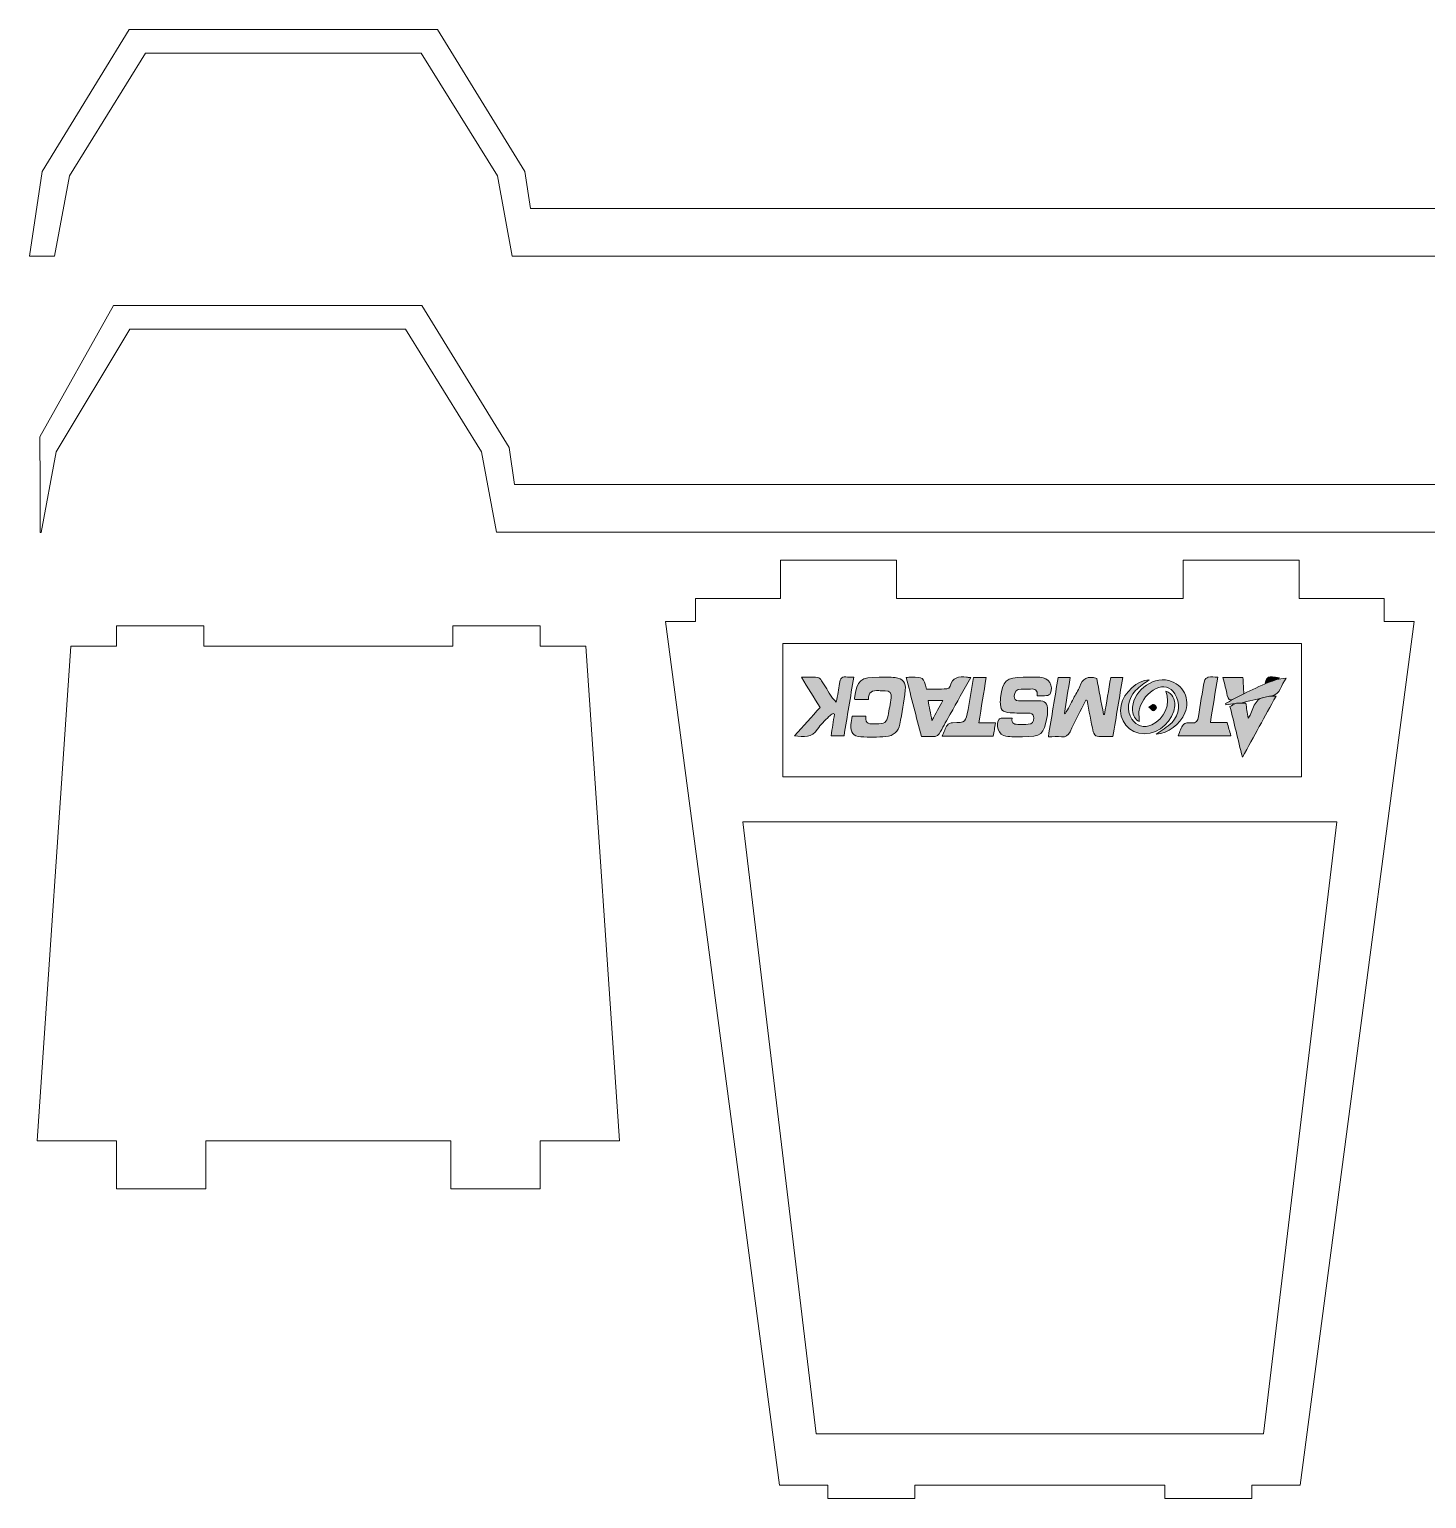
# Model space of a CAD drawing. Header units: inches. Extents: x 0.2 to 8, y -17.2 to -0.2.
# Drawn here: x 0.155 to 3.809, y -17.12 to -13.277 of the extents above; entities that cross this region are included whole.
import ezdxf

# ---------------------------------------------------------------- set-up
doc = ezdxf.new("R2010")
doc.units = ezdxf.units.IN
doc.header["$MEASUREMENT"] = 0
doc.layers.add('Layer 1', color=7, linetype='Continuous', lineweight=0)

# ---------------------------------------------------------------- blocks, each defined once
blk = doc.blocks.new('Block_69')
at = {"layer": 'Layer 1', "true_color": 0x000000, "transparency": 33554687}
h = blk.add_hatch(color=18, dxfattribs=at)
h.dxf.hatch_style = 2
edge = h.paths.add_edge_path()
edge.add_spline(control_points=[(2.3109, -14.971), (2.3022, -15.0235), (2.2938, -15.074), (2.2854, -15.1247), (2.2732, -15.1247), (2.2627, -15.1247), (2.2514, -15.1247), (2.2545, -15.1052), (2.2574, -15.0865), (2.2604, -15.0679), (2.2592, -15.0672), (2.2579, -15.0666), (2.2567, -15.0659), (2.253, -15.0688), (2.2488, -15.0712), (2.2456, -15.0745), (2.2354, -15.0852), (2.2237, -15.095), (2.216, -15.1073), (2.2012, -15.1309), (2.1801, -15.1267), (2.1559, -15.125), (2.1792, -15.099), (2.2008, -15.075), (2.2229, -15.0505), (2.2068, -15.0244), (2.1911, -14.9991), (2.174, -14.9714), (2.1893, -14.9714), (2.2028, -14.9708), (2.2161, -14.9718), (2.22, -14.9722), (2.2244, -14.9768), (2.2268, -14.9806), (2.2359, -14.9947), (2.2442, -15.0093), (2.2531, -15.0235), (2.2555, -15.0273), (2.2591, -15.0303), (2.2652, -15.0369), (2.2686, -15.0177), (2.2723, -15.003), (2.2735, -14.9881), (2.2746, -14.9736), (2.2808, -14.9685), (2.2947, -14.9709), (2.2991, -14.9716), (2.3037, -14.971), (2.3109, -14.971)], knot_values=[0, 0, 0, 0, 1, 1, 1, 2, 2, 2, 3, 3, 3, 4, 4, 4, 5, 5, 5, 6, 6, 6, 7, 7, 7, 8, 8, 8, 9, 9, 9, 10, 10, 10, 11, 11, 11, 12, 12, 12, 13, 13, 13, 14, 14, 14, 15, 15, 15, 16, 16, 16, 16], degree=3, periodic=0)
h = blk.add_hatch(color=18, dxfattribs=at)
h.dxf.hatch_style = 2
edge = h.paths.add_edge_path()
edge.add_spline(control_points=[(2.3491, -15.0293), (2.3356, -15.0293), (2.3245, -15.0293), (2.3136, -15.0293), (2.3133, -15.0283), (2.313, -15.0278), (2.313, -15.0274), (2.3201, -14.9777), (2.3274, -14.9714), (2.3776, -14.9714), (2.3913, -14.9715), (2.4052, -14.9708), (2.4188, -14.9723), (2.4388, -14.9744), (2.4483, -14.9856), (2.4457, -15.0055), (2.4418, -15.0353), (2.4371, -15.065), (2.4311, -15.0944), (2.4273, -15.1131), (2.4143, -15.1252), (2.395, -15.1266), (2.3732, -15.1282), (2.3512, -15.1285), (2.3294, -15.1272), (2.3093, -15.1261), (2.3019, -15.1157), (2.3035, -15.0955), (2.3041, -15.0884), (2.3054, -15.0814), (2.3065, -15.0735), (2.3181, -15.0735), (2.3296, -15.0735), (2.3428, -15.0735), (2.3388, -15.0958), (2.3545, -15.0936), (2.3686, -15.0936), (2.3917, -15.0935), (2.3973, -15.09), (2.4007, -15.0719), (2.4037, -15.0564), (2.406, -15.0408), (2.4084, -15.0252), (2.4102, -15.0133), (2.4053, -15.0066), (2.3928, -15.0066), (2.3872, -15.0066), (2.3816, -15.0068), (2.376, -15.0065), (2.36, -15.0055), (2.3483, -15.0096), (2.3491, -15.0293)], knot_values=[0, 0, 0, 0, 1, 1, 1, 2, 2, 2, 3, 3, 3, 4, 4, 4, 5, 5, 5, 6, 6, 6, 7, 7, 7, 8, 8, 8, 9, 9, 9, 10, 10, 10, 11, 11, 11, 12, 12, 12, 13, 13, 13, 14, 14, 14, 15, 15, 15, 16, 16, 16, 17, 17, 17, 17], degree=3, periodic=0)
h = blk.add_hatch(color=18, dxfattribs=at)
h.dxf.hatch_style = 2
edge = h.paths.add_edge_path()
edge.add_spline(control_points=[(2.5051, -15.0323), (2.5083, -15.0492), (2.5114, -15.0649), (2.5153, -15.085), (2.5258, -15.0656), (2.5342, -15.0499), (2.5437, -15.0323), (2.5301, -15.0323), (2.5187, -15.0323), (2.5051, -15.0323)], knot_values=[0, 0, 0, 0, 1, 1, 1, 2, 2, 2, 3, 3, 3, 3], degree=3, periodic=0)
edge = h.paths.add_edge_path()
edge.add_spline(control_points=[(2.6167, -14.9719), (2.5981, -15.0054), (2.5806, -15.0369), (2.563, -15.0683), (2.5546, -15.0835), (2.5456, -15.0983), (2.5378, -15.1138), (2.5332, -15.1231), (2.5277, -15.1279), (2.5167, -15.1267), (2.5077, -15.1256), (2.4985, -15.1265), (2.4877, -15.1265), (2.4745, -15.0751), (2.4614, -15.0241), (2.448, -14.9722), (2.4534, -14.9718), (2.4574, -14.9714), (2.4614, -14.9714), (2.4931, -14.9711), (2.4931, -14.9711), (2.5014, -15.0022), (2.5186, -15.0022), (2.5363, -15.0026), (2.554, -15.0019), (2.557, -15.0018), (2.5618, -14.9981), (2.5626, -14.9952), (2.5689, -14.9718), (2.5857, -14.9685), (2.6061, -14.9714), (2.6086, -14.9717), (2.6112, -14.9717), (2.6167, -14.9719)], knot_values=[0, 0, 0, 0, 1, 1, 1, 2, 2, 2, 3, 3, 3, 4, 4, 4, 5, 5, 5, 6, 6, 6, 7, 7, 7, 8, 8, 8, 9, 9, 9, 10, 10, 10, 11, 11, 11, 11], degree=3, periodic=0)
h = blk.add_hatch(color=18, dxfattribs=at)
h.dxf.hatch_style = 2
edge = h.paths.add_edge_path()
edge.add_spline(control_points=[(2.6381, -15.0909), (2.654, -15.0909), (2.6671, -15.0909), (2.6814, -15.0909), (2.6794, -15.1034), (2.6777, -15.1143), (2.6759, -15.1254), (2.6316, -15.1254), (2.588, -15.1254), (2.5424, -15.1254), (2.5471, -15.1145), (2.5503, -15.1048), (2.5556, -15.0964), (2.5578, -15.0929), (2.5646, -15.0908), (2.5693, -15.0906), (2.6038, -15.0896), (2.6039, -15.0899), (2.6099, -15.0554), (2.6147, -15.0279), (2.6192, -15.0003), (2.6239, -14.9722), (2.6349, -14.9722), (2.6449, -14.9722), (2.6571, -14.9722), (2.6509, -15.0111), (2.6447, -15.0497), (2.6381, -15.0909)], knot_values=[0, 0, 0, 0, 1, 1, 1, 2, 2, 2, 3, 3, 3, 4, 4, 4, 5, 5, 5, 6, 6, 6, 7, 7, 7, 8, 8, 8, 9, 9, 9, 9], degree=3, periodic=0)
h = blk.add_hatch(color=18, dxfattribs=at)
h.dxf.hatch_style = 2
edge = h.paths.add_edge_path()
edge.add_spline(control_points=[(2.7905, -15.0197), (2.7922, -15.0049), (2.7852, -15.0013), (2.7733, -15.0023), (2.7652, -15.0031), (2.757, -15.0025), (2.7489, -15.0025), (2.7369, -15.0026), (2.7315, -15.0092), (2.7307, -15.0206), (2.7301, -15.0288), (2.733, -15.033), (2.7418, -15.0329), (2.7592, -15.0327), (2.7765, -15.0326), (2.7938, -15.0329), (2.8114, -15.0332), (2.8176, -15.0396), (2.8178, -15.0572), (2.8178, -15.0628), (2.8175, -15.0684), (2.8166, -15.0739), (2.8077, -15.1224), (2.802, -15.1271), (2.7525, -15.127), (2.7377, -15.127), (2.7228, -15.1274), (2.7082, -15.1259), (2.6911, -15.1241), (2.6798, -15.0942), (2.6908, -15.0812), (2.6924, -15.0793), (2.6961, -15.0786), (2.6989, -15.0785), (2.707, -15.0782), (2.7151, -15.0784), (2.725, -15.0784), (2.7228, -15.0939), (2.7327, -15.0951), (2.7438, -15.0949), (2.7514, -15.0947), (2.7591, -15.0949), (2.7667, -15.0946), (2.7777, -15.0941), (2.7816, -15.0875), (2.7815, -15.0773), (2.7814, -15.0667), (2.7747, -15.0653), (2.7661, -15.0653), (2.7508, -15.0653), (2.7355, -15.0653), (2.7202, -15.0644), (2.6994, -15.0632), (2.6938, -15.0565), (2.6942, -15.0353), (2.6943, -15.0317), (2.6945, -15.0281), (2.6948, -15.0246), (2.6994, -14.9809), (2.71, -14.9714), (2.7536, -14.9714), (2.7684, -14.9714), (2.7831, -14.9711), (2.7979, -14.9715), (2.8211, -14.972), (2.8346, -14.9935), (2.8248, -15.0144), (2.8236, -15.017), (2.8188, -15.0191), (2.8154, -15.0195), (2.8079, -15.0202), (2.8003, -15.0197), (2.7905, -15.0197)], knot_values=[0, 0, 0, 0, 1, 1, 1, 2, 2, 2, 3, 3, 3, 4, 4, 4, 5, 5, 5, 6, 6, 6, 7, 7, 7, 8, 8, 8, 9, 9, 9, 10, 10, 10, 11, 11, 11, 12, 12, 12, 13, 13, 13, 14, 14, 14, 15, 15, 15, 16, 16, 16, 17, 17, 17, 18, 18, 18, 19, 19, 19, 20, 20, 20, 21, 21, 21, 22, 22, 22, 23, 23, 23, 24, 24, 24, 24], degree=3, periodic=0)
h = blk.add_hatch(color=18, dxfattribs=at)
h.dxf.hatch_style = 2
edge = h.paths.add_edge_path()
edge.add_spline(control_points=[(2.9179, -15.0313), (2.904, -15.0588), (2.8896, -15.0861), (2.8765, -15.1141), (2.8716, -15.1245), (2.8654, -15.1283), (2.8542, -15.1273), (2.8436, -15.1263), (2.8329, -15.1271), (2.8198, -15.1271), (2.8285, -15.0747), (2.8369, -15.0238), (2.8454, -14.972), (2.8556, -14.972), (2.8655, -14.972), (2.8768, -14.972), (2.8717, -15.004), (2.8667, -15.035), (2.8618, -15.066), (2.8625, -15.0664), (2.8633, -15.0668), (2.8641, -15.0671), (2.8713, -15.0537), (2.8784, -15.0403), (2.8856, -15.0268), (2.8911, -15.0165), (2.8979, -15.0066), (2.9019, -14.9957), (2.9094, -14.9751), (2.9224, -14.9667), (2.9462, -14.9747), (2.952, -15.0048), (2.9581, -15.0369), (2.9643, -15.069), (2.9651, -15.0689), (2.9659, -15.0688), (2.9667, -15.0688), (2.972, -15.0368), (2.9774, -15.0047), (2.9829, -14.9719), (2.9932, -14.9719), (3.0031, -14.9719), (3.0144, -14.9719), (3.0058, -15.0236), (2.9974, -15.0742), (2.9888, -15.1264), (2.9743, -15.1264), (2.9606, -15.1273), (2.9472, -15.1259), (2.9434, -15.1255), (2.9381, -15.1189), (2.9371, -15.1143), (2.9312, -15.087), (2.9263, -15.0594), (2.9211, -15.032), (2.92, -15.0317), (2.919, -15.0315), (2.9179, -15.0313)], knot_values=[0, 0, 0, 0, 1, 1, 1, 2, 2, 2, 3, 3, 3, 4, 4, 4, 5, 5, 5, 6, 6, 6, 7, 7, 7, 8, 8, 8, 9, 9, 9, 10, 10, 10, 11, 11, 11, 12, 12, 12, 13, 13, 13, 14, 14, 14, 15, 15, 15, 16, 16, 16, 17, 17, 17, 18, 18, 18, 19, 19, 19, 19], degree=3, periodic=0)
h = blk.add_hatch(color=18, dxfattribs=at)
h.dxf.hatch_style = 2
edge = h.paths.add_edge_path()
edge.add_spline(control_points=[(3.0831, -14.9782), (3.0718, -14.9871), (3.0583, -14.9954), (3.0477, -15.0064), (3.0269, -15.0279), (3.0238, -15.0589), (3.0382, -15.0808), (3.0503, -15.0994), (3.07, -15.1051), (3.0902, -15.0959), (3.1242, -15.0804), (3.1406, -15.0415), (3.1273, -15.0075), (3.144, -15.0151), (3.152, -15.0285), (3.1505, -15.0458), (3.1469, -15.0854), (3.1108, -15.1189), (3.0714, -15.1191), (3.0306, -15.1194), (3.0019, -15.0847), (3.0099, -15.0447), (3.0166, -15.0116), (3.0535, -14.9787), (3.0831, -14.9782)], knot_values=[0, 0, 0, 0, 1, 1, 1, 2, 2, 2, 3, 3, 3, 4, 4, 4, 5, 5, 5, 6, 6, 6, 7, 7, 7, 8, 8, 8, 8], degree=3, periodic=0)
h = blk.add_hatch(color=18, dxfattribs=at)
h.dxf.hatch_style = 2
edge = h.paths.add_edge_path()
edge.add_spline(control_points=[(3.1022, -15.1206), (3.1148, -15.1113), (3.1309, -15.1022), (3.1434, -15.0894), (3.1636, -15.0689), (3.1653, -15.0378), (3.1506, -15.0147), (3.1392, -14.9969), (3.1201, -14.9911), (3.1016, -15.001), (3.08, -15.0125), (3.065, -15.0307), (3.0581, -15.0538), (3.055, -15.0641), (3.0576, -15.0761), (3.0576, -15.0871), (3.0471, -15.0826), (3.041, -15.0722), (3.04, -15.0582), (3.0368, -15.012), (3.0896, -14.9685), (3.1347, -14.9802), (3.173, -14.99), (3.1922, -15.0285), (3.1768, -15.0649), (3.164, -15.0953), (3.1332, -15.1176), (3.1022, -15.1206)], knot_values=[0, 0, 0, 0, 1, 1, 1, 2, 2, 2, 3, 3, 3, 4, 4, 4, 5, 5, 5, 6, 6, 6, 7, 7, 7, 8, 8, 8, 9, 9, 9, 9], degree=3, periodic=0)
h = blk.add_hatch(color=18, dxfattribs=at)
h.dxf.hatch_style = 2
edge = h.paths.add_edge_path()
edge.add_spline(control_points=[(3.1595, -15.1243), (3.1641, -15.1138), (3.1667, -15.1029), (3.1732, -15.0951), (3.1767, -15.0908), (3.1867, -15.09), (3.1936, -15.0906), (3.2065, -15.0916), (3.2111, -15.0872), (3.2127, -15.0741), (3.2167, -15.0429), (3.2223, -15.0118), (3.2281, -14.9809), (3.2288, -14.9771), (3.2342, -14.9723), (3.2382, -14.9714), (3.2454, -14.9699), (3.2532, -14.971), (3.2629, -14.971), (3.2564, -15.0111), (3.2501, -15.0494), (3.2436, -15.0896), (3.2587, -15.0896), (3.2727, -15.0896), (3.2874, -15.0896), (3.2908, -15.1016), (3.2938, -15.1122), (3.2972, -15.1243), (3.251, -15.1243), (3.2062, -15.1243), (3.1595, -15.1243)], knot_values=[0, 0, 0, 0, 1, 1, 1, 2, 2, 2, 3, 3, 3, 4, 4, 4, 5, 5, 5, 6, 6, 6, 7, 7, 7, 8, 8, 8, 9, 9, 9, 10, 10, 10, 10], degree=3, periodic=0)
h = blk.add_hatch(color=18, dxfattribs=at)
h.dxf.hatch_style = 2
edge = h.paths.add_edge_path()
edge.add_spline(control_points=[(3.3313, -15.0146), (3.322, -15.0193), (3.3128, -15.024), (3.3035, -15.0287), (3.2943, -15.0322), (3.2897, -15.0298), (3.2879, -15.0194), (3.2851, -15.0039), (3.2805, -14.9888), (3.2764, -14.9724), (3.2939, -14.9724), (3.3103, -14.9724), (3.3288, -14.9724), (3.3296, -14.9866), (3.3305, -15.0006), (3.3313, -15.0146)], knot_values=[0, 0, 0, 0, 1, 1, 1, 2, 2, 2, 3, 3, 3, 4, 4, 4, 5, 5, 5, 5], degree=3, periodic=0)
h = blk.add_hatch(color=18, dxfattribs=at)
h.dxf.hatch_style = 2
edge = h.paths.add_edge_path()
edge.add_spline(control_points=[(3.402, -15.0206), (3.397, -15.0216), (3.3919, -15.0226), (3.3869, -15.0236), (3.3654, -15.0288), (3.3439, -15.0339), (3.3224, -15.039), (3.3179, -15.0392), (3.3134, -15.0395), (3.3089, -15.0397), (3.3007, -15.0409), (3.2925, -15.0421), (3.2842, -15.0434), (3.2839, -15.0424), (3.2835, -15.0415), (3.2832, -15.0405), (3.2899, -15.0366), (3.2967, -15.0326), (3.3035, -15.0287), (3.3128, -15.024), (3.322, -15.0193), (3.3313, -15.0146), (3.3524, -15.0047), (3.3734, -14.9948), (3.3945, -14.9848), (3.4022, -14.9825), (3.4099, -14.9801), (3.4176, -14.9777), (3.4243, -14.9766), (3.431, -14.9755), (3.442, -14.9737), (3.4274, -14.9916), (3.4284, -15.017), (3.402, -15.0206)], knot_values=[0, 0, 0, 0, 1, 1, 1, 2, 2, 2, 3, 3, 3, 4, 4, 4, 5, 5, 5, 6, 6, 6, 7, 7, 7, 8, 8, 8, 9, 9, 9, 10, 10, 10, 11, 11, 11, 11], degree=3, periodic=0)
h = blk.add_hatch(color=18, dxfattribs=at)
h.dxf.hatch_style = 2
edge = h.paths.add_edge_path()
edge.add_spline(control_points=[(3.4176, -14.9777), (3.4099, -14.9801), (3.4022, -14.9825), (3.3945, -14.9848), (3.3922, -14.9854), (3.3899, -14.9859), (3.3872, -14.9866), (3.3915, -14.9693), (3.3936, -14.9685), (3.4241, -14.9729), (3.4218, -14.9746), (3.4197, -14.9761), (3.4176, -14.9777)], knot_values=[0, 0, 0, 0, 1, 1, 1, 2, 2, 2, 3, 3, 3, 4, 4, 4, 4], degree=3, periodic=0)
h = blk.add_hatch(color=18, dxfattribs=at)
h.dxf.hatch_style = 2
edge = h.paths.add_edge_path()
edge.add_spline(control_points=[(3.402, -15.0206), (3.4058, -15.0206), (3.4096, -15.0206), (3.4153, -15.0206), (3.3858, -15.0744), (3.3574, -15.1262), (3.3274, -15.1809), (3.3159, -15.1339), (3.3054, -15.0908), (3.2949, -15.048), (3.3, -15.045), (3.3045, -15.0423), (3.3089, -15.0397), (3.3134, -15.0395), (3.3179, -15.0392), (3.3224, -15.039), (3.3269, -15.039), (3.3313, -15.039), (3.3362, -15.039), (3.3383, -15.052), (3.3401, -15.0641), (3.3424, -15.0786), (3.3577, -15.0586), (3.3553, -15.0269), (3.3869, -15.0236), (3.3919, -15.0226), (3.397, -15.0216), (3.402, -15.0206)], knot_values=[0, 0, 0, 0, 1, 1, 1, 2, 2, 2, 3, 3, 3, 4, 4, 4, 5, 5, 5, 6, 6, 6, 7, 7, 7, 8, 8, 8, 9, 9, 9, 9], degree=3, periodic=0)
h = blk.add_hatch(color=18, dxfattribs=at)
h.dxf.hatch_style = 2
edge = h.paths.add_edge_path()
edge.add_spline(control_points=[(3.0829, -15.0498), (3.0886, -15.0462), (3.0923, -15.042), (3.0951, -15.0426), (3.0981, -15.0431), (3.1025, -15.0482), (3.1024, -15.0511), (3.1022, -15.054), (3.0974, -15.0588), (3.0944, -15.0589), (3.0915, -15.059), (3.0883, -15.0544), (3.0829, -15.0498)], knot_values=[0, 0, 0, 0, 1, 1, 1, 2, 2, 2, 3, 3, 3, 4, 4, 4, 4], degree=3, periodic=0)
at = {"layer": 'Layer 1'}
for points, knots in [([(3.4818, -14.8828), (3.4818, -14.9991), (3.4818, -15.1155), (3.4818, -15.2318), (3.0297, -15.2318), (2.5776, -15.2318), (2.1254, -15.2318), (2.1254, -15.1155), (2.1254, -14.9991), (2.1254, -14.8828), (2.5776, -14.8828), (3.0297, -14.8828), (3.4818, -14.8828)], [0, 0, 0, 0, 1, 1, 1, 2, 2, 2, 3, 3, 3, 4, 4, 4, 4]), ([(2.3109, -14.971), (2.3037, -14.971), (2.2991, -14.9716), (2.2947, -14.9709), (2.2808, -14.9685), (2.2746, -14.9736), (2.2735, -14.9881), (2.2723, -15.003), (2.2686, -15.0177), (2.2652, -15.0369), (2.2591, -15.0303), (2.2555, -15.0273), (2.2531, -15.0235), (2.2442, -15.0093), (2.2359, -14.9947), (2.2268, -14.9806), (2.2244, -14.9768), (2.22, -14.9722), (2.2161, -14.9718), (2.2028, -14.9708), (2.1893, -14.9714), (2.174, -14.9714), (2.1911, -14.9991), (2.2068, -15.0244), (2.2229, -15.0505), (2.2008, -15.075), (2.1792, -15.099), (2.1559, -15.125), (2.1801, -15.1267), (2.2012, -15.1309), (2.216, -15.1073), (2.2237, -15.095), (2.2354, -15.0852), (2.2456, -15.0745), (2.2488, -15.0712), (2.253, -15.0688), (2.2567, -15.0659), (2.2579, -15.0666), (2.2592, -15.0672), (2.2604, -15.0679), (2.2574, -15.0865), (2.2545, -15.1052), (2.2514, -15.1247), (2.2627, -15.1247), (2.2732, -15.1247), (2.2854, -15.1247), (2.2938, -15.074), (2.3022, -15.0235), (2.3109, -14.971)], [0, 0, 0, 0, 1, 1, 1, 2, 2, 2, 3, 3, 3, 4, 4, 4, 5, 5, 5, 6, 6, 6, 7, 7, 7, 8, 8, 8, 9, 9, 9, 10, 10, 10, 11, 11, 11, 12, 12, 12, 13, 13, 13, 14, 14, 14, 15, 15, 15, 16, 16, 16, 16]), ([(2.3109, -14.971), (2.3022, -15.0235), (2.2938, -15.074), (2.2854, -15.1247), (2.2732, -15.1247), (2.2627, -15.1247), (2.2514, -15.1247), (2.2545, -15.1052), (2.2574, -15.0865), (2.2604, -15.0679), (2.2592, -15.0672), (2.2579, -15.0666), (2.2567, -15.0659), (2.253, -15.0688), (2.2488, -15.0712), (2.2456, -15.0745), (2.2354, -15.0852), (2.2237, -15.095), (2.216, -15.1073), (2.2012, -15.1309), (2.1801, -15.1267), (2.1559, -15.125), (2.1792, -15.099), (2.2008, -15.075), (2.2229, -15.0505), (2.2068, -15.0244), (2.1911, -14.9991), (2.174, -14.9714), (2.1893, -14.9714), (2.2028, -14.9708), (2.2161, -14.9718), (2.22, -14.9722), (2.2244, -14.9768), (2.2268, -14.9806), (2.2359, -14.9947), (2.2442, -15.0093), (2.2531, -15.0235), (2.2555, -15.0273), (2.2591, -15.0303), (2.2652, -15.0369), (2.2686, -15.0177), (2.2723, -15.003), (2.2735, -14.9881), (2.2746, -14.9736), (2.2808, -14.9685), (2.2947, -14.9709), (2.2991, -14.9716), (2.3037, -14.971), (2.3109, -14.971)], [0, 0, 0, 0, 1, 1, 1, 2, 2, 2, 3, 3, 3, 4, 4, 4, 5, 5, 5, 6, 6, 6, 7, 7, 7, 8, 8, 8, 9, 9, 9, 10, 10, 10, 11, 11, 11, 12, 12, 12, 13, 13, 13, 14, 14, 14, 15, 15, 15, 16, 16, 16, 16]), ([(2.3491, -15.0293), (2.3483, -15.0096), (2.36, -15.0055), (2.376, -15.0065), (2.3816, -15.0068), (2.3872, -15.0066), (2.3928, -15.0066), (2.4053, -15.0066), (2.4102, -15.0133), (2.4084, -15.0252), (2.406, -15.0408), (2.4037, -15.0564), (2.4007, -15.0719), (2.3973, -15.09), (2.3917, -15.0935), (2.3686, -15.0936), (2.3545, -15.0936), (2.3388, -15.0958), (2.3428, -15.0735), (2.3296, -15.0735), (2.3181, -15.0735), (2.3065, -15.0735), (2.3054, -15.0814), (2.3041, -15.0884), (2.3035, -15.0955), (2.3019, -15.1157), (2.3093, -15.1261), (2.3294, -15.1272), (2.3512, -15.1285), (2.3732, -15.1282), (2.395, -15.1266), (2.4143, -15.1252), (2.4273, -15.1131), (2.4311, -15.0944), (2.4371, -15.065), (2.4418, -15.0353), (2.4457, -15.0055), (2.4483, -14.9856), (2.4388, -14.9744), (2.4188, -14.9723), (2.4052, -14.9708), (2.3913, -14.9715), (2.3776, -14.9714), (2.3274, -14.9714), (2.3201, -14.9777), (2.313, -15.0274), (2.313, -15.0278), (2.3133, -15.0283), (2.3136, -15.0293), (2.3245, -15.0293), (2.3356, -15.0293), (2.3491, -15.0293)], [0, 0, 0, 0, 1, 1, 1, 2, 2, 2, 3, 3, 3, 4, 4, 4, 5, 5, 5, 6, 6, 6, 7, 7, 7, 8, 8, 8, 9, 9, 9, 10, 10, 10, 11, 11, 11, 12, 12, 12, 13, 13, 13, 14, 14, 14, 15, 15, 15, 16, 16, 16, 17, 17, 17, 17]), ([(2.3491, -15.0293), (2.3356, -15.0293), (2.3245, -15.0293), (2.3136, -15.0293), (2.3133, -15.0283), (2.313, -15.0278), (2.313, -15.0274), (2.3201, -14.9777), (2.3274, -14.9714), (2.3776, -14.9714), (2.3913, -14.9715), (2.4052, -14.9708), (2.4188, -14.9723), (2.4388, -14.9744), (2.4483, -14.9856), (2.4457, -15.0055), (2.4418, -15.0353), (2.4371, -15.065), (2.4311, -15.0944), (2.4273, -15.1131), (2.4143, -15.1252), (2.395, -15.1266), (2.3732, -15.1282), (2.3512, -15.1285), (2.3294, -15.1272), (2.3093, -15.1261), (2.3019, -15.1157), (2.3035, -15.0955), (2.3041, -15.0884), (2.3054, -15.0814), (2.3065, -15.0735), (2.3181, -15.0735), (2.3296, -15.0735), (2.3428, -15.0735), (2.3388, -15.0958), (2.3545, -15.0936), (2.3686, -15.0936), (2.3917, -15.0935), (2.3973, -15.09), (2.4007, -15.0719), (2.4037, -15.0564), (2.406, -15.0408), (2.4084, -15.0252), (2.4102, -15.0133), (2.4053, -15.0066), (2.3928, -15.0066), (2.3872, -15.0066), (2.3816, -15.0068), (2.376, -15.0065), (2.36, -15.0055), (2.3483, -15.0096), (2.3491, -15.0293)], [0, 0, 0, 0, 1, 1, 1, 2, 2, 2, 3, 3, 3, 4, 4, 4, 5, 5, 5, 6, 6, 6, 7, 7, 7, 8, 8, 8, 9, 9, 9, 10, 10, 10, 11, 11, 11, 12, 12, 12, 13, 13, 13, 14, 14, 14, 15, 15, 15, 16, 16, 16, 17, 17, 17, 17]), ([(2.6167, -14.9719), (2.6112, -14.9717), (2.6086, -14.9717), (2.6061, -14.9714), (2.5857, -14.9685), (2.5689, -14.9718), (2.5626, -14.9952), (2.5618, -14.9981), (2.557, -15.0018), (2.554, -15.0019), (2.5363, -15.0026), (2.5186, -15.0022), (2.5014, -15.0022), (2.4931, -14.9711), (2.4931, -14.9711), (2.4614, -14.9714), (2.4574, -14.9714), (2.4534, -14.9718), (2.448, -14.9722), (2.4614, -15.0241), (2.4745, -15.0751), (2.4877, -15.1265), (2.4985, -15.1265), (2.5077, -15.1256), (2.5167, -15.1267), (2.5277, -15.1279), (2.5332, -15.1231), (2.5378, -15.1138), (2.5456, -15.0983), (2.5546, -15.0835), (2.563, -15.0683), (2.5806, -15.0369), (2.5981, -15.0054), (2.6167, -14.9719)], [0, 0, 0, 0, 1, 1, 1, 2, 2, 2, 3, 3, 3, 4, 4, 4, 5, 5, 5, 6, 6, 6, 7, 7, 7, 8, 8, 8, 9, 9, 9, 10, 10, 10, 11, 11, 11, 11]), ([(2.6167, -14.9719), (2.5981, -15.0054), (2.5806, -15.0369), (2.563, -15.0683), (2.5546, -15.0835), (2.5456, -15.0983), (2.5378, -15.1138), (2.5332, -15.1231), (2.5277, -15.1279), (2.5167, -15.1267), (2.5077, -15.1256), (2.4985, -15.1265), (2.4877, -15.1265), (2.4745, -15.0751), (2.4614, -15.0241), (2.448, -14.9722), (2.4534, -14.9718), (2.4574, -14.9714), (2.4614, -14.9714), (2.4931, -14.9711), (2.4931, -14.9711), (2.5014, -15.0022), (2.5186, -15.0022), (2.5363, -15.0026), (2.554, -15.0019), (2.557, -15.0018), (2.5618, -14.9981), (2.5626, -14.9952), (2.5689, -14.9718), (2.5857, -14.9685), (2.6061, -14.9714), (2.6086, -14.9717), (2.6112, -14.9717), (2.6167, -14.9719)], [0, 0, 0, 0, 1, 1, 1, 2, 2, 2, 3, 3, 3, 4, 4, 4, 5, 5, 5, 6, 6, 6, 7, 7, 7, 8, 8, 8, 9, 9, 9, 10, 10, 10, 11, 11, 11, 11]), ([(2.6381, -15.0909), (2.6447, -15.0497), (2.6509, -15.0111), (2.6571, -14.9722), (2.6449, -14.9722), (2.6349, -14.9722), (2.6239, -14.9722), (2.6192, -15.0003), (2.6147, -15.0279), (2.6099, -15.0554), (2.6039, -15.0899), (2.6038, -15.0896), (2.5693, -15.0906), (2.5646, -15.0908), (2.5578, -15.0929), (2.5556, -15.0964), (2.5503, -15.1048), (2.5471, -15.1145), (2.5424, -15.1254), (2.588, -15.1254), (2.6316, -15.1254), (2.6759, -15.1254), (2.6777, -15.1143), (2.6794, -15.1034), (2.6814, -15.0909), (2.6671, -15.0909), (2.654, -15.0909), (2.6381, -15.0909)], [0, 0, 0, 0, 1, 1, 1, 2, 2, 2, 3, 3, 3, 4, 4, 4, 5, 5, 5, 6, 6, 6, 7, 7, 7, 8, 8, 8, 9, 9, 9, 9]), ([(2.6381, -15.0909), (2.654, -15.0909), (2.6671, -15.0909), (2.6814, -15.0909), (2.6794, -15.1034), (2.6777, -15.1143), (2.6759, -15.1254), (2.6316, -15.1254), (2.588, -15.1254), (2.5424, -15.1254), (2.5471, -15.1145), (2.5503, -15.1048), (2.5556, -15.0964), (2.5578, -15.0929), (2.5646, -15.0908), (2.5693, -15.0906), (2.6038, -15.0896), (2.6039, -15.0899), (2.6099, -15.0554), (2.6147, -15.0279), (2.6192, -15.0003), (2.6239, -14.9722), (2.6349, -14.9722), (2.6449, -14.9722), (2.6571, -14.9722), (2.6509, -15.0111), (2.6447, -15.0497), (2.6381, -15.0909)], [0, 0, 0, 0, 1, 1, 1, 2, 2, 2, 3, 3, 3, 4, 4, 4, 5, 5, 5, 6, 6, 6, 7, 7, 7, 8, 8, 8, 9, 9, 9, 9]), ([(2.7905, -15.0197), (2.8003, -15.0197), (2.8079, -15.0202), (2.8154, -15.0195), (2.8188, -15.0191), (2.8236, -15.017), (2.8248, -15.0144), (2.8346, -14.9935), (2.8211, -14.972), (2.7979, -14.9715), (2.7831, -14.9711), (2.7684, -14.9714), (2.7536, -14.9714), (2.71, -14.9714), (2.6994, -14.9809), (2.6948, -15.0246), (2.6945, -15.0281), (2.6943, -15.0317), (2.6942, -15.0353), (2.6938, -15.0565), (2.6994, -15.0632), (2.7202, -15.0644), (2.7355, -15.0653), (2.7508, -15.0653), (2.7661, -15.0653), (2.7747, -15.0653), (2.7814, -15.0667), (2.7815, -15.0773), (2.7816, -15.0875), (2.7777, -15.0941), (2.7667, -15.0946), (2.7591, -15.0949), (2.7514, -15.0947), (2.7438, -15.0949), (2.7327, -15.0951), (2.7228, -15.0939), (2.725, -15.0784), (2.7151, -15.0784), (2.707, -15.0782), (2.6989, -15.0785), (2.6961, -15.0786), (2.6924, -15.0793), (2.6908, -15.0812), (2.6798, -15.0942), (2.6911, -15.1241), (2.7082, -15.1259), (2.7228, -15.1274), (2.7377, -15.127), (2.7525, -15.127), (2.802, -15.1271), (2.8077, -15.1224), (2.8166, -15.0739), (2.8175, -15.0684), (2.8178, -15.0628), (2.8178, -15.0572), (2.8176, -15.0396), (2.8114, -15.0332), (2.7938, -15.0329), (2.7765, -15.0326), (2.7592, -15.0327), (2.7418, -15.0329), (2.733, -15.033), (2.7301, -15.0288), (2.7307, -15.0206), (2.7315, -15.0092), (2.7369, -15.0026), (2.7489, -15.0025), (2.757, -15.0025), (2.7652, -15.0031), (2.7733, -15.0023), (2.7852, -15.0013), (2.7922, -15.0049), (2.7905, -15.0197)], [0, 0, 0, 0, 1, 1, 1, 2, 2, 2, 3, 3, 3, 4, 4, 4, 5, 5, 5, 6, 6, 6, 7, 7, 7, 8, 8, 8, 9, 9, 9, 10, 10, 10, 11, 11, 11, 12, 12, 12, 13, 13, 13, 14, 14, 14, 15, 15, 15, 16, 16, 16, 17, 17, 17, 18, 18, 18, 19, 19, 19, 20, 20, 20, 21, 21, 21, 22, 22, 22, 23, 23, 23, 24, 24, 24, 24]), ([(2.7905, -15.0197), (2.7922, -15.0049), (2.7852, -15.0013), (2.7733, -15.0023), (2.7652, -15.0031), (2.757, -15.0025), (2.7489, -15.0025), (2.7369, -15.0026), (2.7315, -15.0092), (2.7307, -15.0206), (2.7301, -15.0288), (2.733, -15.033), (2.7418, -15.0329), (2.7592, -15.0327), (2.7765, -15.0326), (2.7938, -15.0329), (2.8114, -15.0332), (2.8176, -15.0396), (2.8178, -15.0572), (2.8178, -15.0628), (2.8175, -15.0684), (2.8166, -15.0739), (2.8077, -15.1224), (2.802, -15.1271), (2.7525, -15.127), (2.7377, -15.127), (2.7228, -15.1274), (2.7082, -15.1259), (2.6911, -15.1241), (2.6798, -15.0942), (2.6908, -15.0812), (2.6924, -15.0793), (2.6961, -15.0786), (2.6989, -15.0785), (2.707, -15.0782), (2.7151, -15.0784), (2.725, -15.0784), (2.7228, -15.0939), (2.7327, -15.0951), (2.7438, -15.0949), (2.7514, -15.0947), (2.7591, -15.0949), (2.7667, -15.0946), (2.7777, -15.0941), (2.7816, -15.0875), (2.7815, -15.0773), (2.7814, -15.0667), (2.7747, -15.0653), (2.7661, -15.0653), (2.7508, -15.0653), (2.7355, -15.0653), (2.7202, -15.0644), (2.6994, -15.0632), (2.6938, -15.0565), (2.6942, -15.0353), (2.6943, -15.0317), (2.6945, -15.0281), (2.6948, -15.0246), (2.6994, -14.9809), (2.71, -14.9714), (2.7536, -14.9714), (2.7684, -14.9714), (2.7831, -14.9711), (2.7979, -14.9715), (2.8211, -14.972), (2.8346, -14.9935), (2.8248, -15.0144), (2.8236, -15.017), (2.8188, -15.0191), (2.8154, -15.0195), (2.8079, -15.0202), (2.8003, -15.0197), (2.7905, -15.0197)], [0, 0, 0, 0, 1, 1, 1, 2, 2, 2, 3, 3, 3, 4, 4, 4, 5, 5, 5, 6, 6, 6, 7, 7, 7, 8, 8, 8, 9, 9, 9, 10, 10, 10, 11, 11, 11, 12, 12, 12, 13, 13, 13, 14, 14, 14, 15, 15, 15, 16, 16, 16, 17, 17, 17, 18, 18, 18, 19, 19, 19, 20, 20, 20, 21, 21, 21, 22, 22, 22, 23, 23, 23, 24, 24, 24, 24]), ([(2.9179, -15.0313), (2.919, -15.0315), (2.92, -15.0317), (2.9211, -15.032), (2.9263, -15.0594), (2.9312, -15.087), (2.9371, -15.1143), (2.9381, -15.1189), (2.9434, -15.1255), (2.9472, -15.1259), (2.9606, -15.1273), (2.9743, -15.1264), (2.9888, -15.1264), (2.9974, -15.0742), (3.0058, -15.0236), (3.0144, -14.9719), (3.0031, -14.9719), (2.9932, -14.9719), (2.9829, -14.9719), (2.9774, -15.0047), (2.972, -15.0368), (2.9667, -15.0688), (2.9659, -15.0688), (2.9651, -15.0689), (2.9643, -15.069), (2.9581, -15.0369), (2.952, -15.0048), (2.9462, -14.9747), (2.9224, -14.9667), (2.9094, -14.9751), (2.9019, -14.9957), (2.8979, -15.0066), (2.8911, -15.0165), (2.8856, -15.0268), (2.8784, -15.0403), (2.8713, -15.0537), (2.8641, -15.0671), (2.8633, -15.0668), (2.8625, -15.0664), (2.8618, -15.066), (2.8667, -15.035), (2.8717, -15.004), (2.8768, -14.972), (2.8655, -14.972), (2.8556, -14.972), (2.8454, -14.972), (2.8369, -15.0238), (2.8285, -15.0747), (2.8198, -15.1271), (2.8329, -15.1271), (2.8436, -15.1263), (2.8542, -15.1273), (2.8654, -15.1283), (2.8716, -15.1245), (2.8765, -15.1141), (2.8896, -15.0861), (2.904, -15.0588), (2.9179, -15.0313)], [0, 0, 0, 0, 1, 1, 1, 2, 2, 2, 3, 3, 3, 4, 4, 4, 5, 5, 5, 6, 6, 6, 7, 7, 7, 8, 8, 8, 9, 9, 9, 10, 10, 10, 11, 11, 11, 12, 12, 12, 13, 13, 13, 14, 14, 14, 15, 15, 15, 16, 16, 16, 17, 17, 17, 18, 18, 18, 19, 19, 19, 19]), ([(2.9179, -15.0313), (2.904, -15.0588), (2.8896, -15.0861), (2.8765, -15.1141), (2.8716, -15.1245), (2.8654, -15.1283), (2.8542, -15.1273), (2.8436, -15.1263), (2.8329, -15.1271), (2.8198, -15.1271), (2.8285, -15.0747), (2.8369, -15.0238), (2.8454, -14.972), (2.8556, -14.972), (2.8655, -14.972), (2.8768, -14.972), (2.8717, -15.004), (2.8667, -15.035), (2.8618, -15.066), (2.8625, -15.0664), (2.8633, -15.0668), (2.8641, -15.0671), (2.8713, -15.0537), (2.8784, -15.0403), (2.8856, -15.0268), (2.8911, -15.0165), (2.8979, -15.0066), (2.9019, -14.9957), (2.9094, -14.9751), (2.9224, -14.9667), (2.9462, -14.9747), (2.952, -15.0048), (2.9581, -15.0369), (2.9643, -15.069), (2.9651, -15.0689), (2.9659, -15.0688), (2.9667, -15.0688), (2.972, -15.0368), (2.9774, -15.0047), (2.9829, -14.9719), (2.9932, -14.9719), (3.0031, -14.9719), (3.0144, -14.9719), (3.0058, -15.0236), (2.9974, -15.0742), (2.9888, -15.1264), (2.9743, -15.1264), (2.9606, -15.1273), (2.9472, -15.1259), (2.9434, -15.1255), (2.9381, -15.1189), (2.9371, -15.1143), (2.9312, -15.087), (2.9263, -15.0594), (2.9211, -15.032), (2.92, -15.0317), (2.919, -15.0315), (2.9179, -15.0313)], [0, 0, 0, 0, 1, 1, 1, 2, 2, 2, 3, 3, 3, 4, 4, 4, 5, 5, 5, 6, 6, 6, 7, 7, 7, 8, 8, 8, 9, 9, 9, 10, 10, 10, 11, 11, 11, 12, 12, 12, 13, 13, 13, 14, 14, 14, 15, 15, 15, 16, 16, 16, 17, 17, 17, 18, 18, 18, 19, 19, 19, 19]), ([(3.0831, -14.9782), (3.0535, -14.9787), (3.0166, -15.0116), (3.0099, -15.0447), (3.0019, -15.0847), (3.0306, -15.1194), (3.0714, -15.1191), (3.1108, -15.1189), (3.1469, -15.0854), (3.1505, -15.0458), (3.152, -15.0285), (3.144, -15.0151), (3.1273, -15.0075), (3.1406, -15.0415), (3.1242, -15.0804), (3.0902, -15.0959), (3.07, -15.1051), (3.0503, -15.0994), (3.0382, -15.0808), (3.0238, -15.0589), (3.0269, -15.0279), (3.0477, -15.0064), (3.0583, -14.9954), (3.0718, -14.9871), (3.0831, -14.9782)], [0, 0, 0, 0, 1, 1, 1, 2, 2, 2, 3, 3, 3, 4, 4, 4, 5, 5, 5, 6, 6, 6, 7, 7, 7, 8, 8, 8, 8]), ([(3.0831, -14.9782), (3.0718, -14.9871), (3.0583, -14.9954), (3.0477, -15.0064), (3.0269, -15.0279), (3.0238, -15.0589), (3.0382, -15.0808), (3.0503, -15.0994), (3.07, -15.1051), (3.0902, -15.0959), (3.1242, -15.0804), (3.1406, -15.0415), (3.1273, -15.0075), (3.144, -15.0151), (3.152, -15.0285), (3.1505, -15.0458), (3.1469, -15.0854), (3.1108, -15.1189), (3.0714, -15.1191), (3.0306, -15.1194), (3.0019, -15.0847), (3.0099, -15.0447), (3.0166, -15.0116), (3.0535, -14.9787), (3.0831, -14.9782)], [0, 0, 0, 0, 1, 1, 1, 2, 2, 2, 3, 3, 3, 4, 4, 4, 5, 5, 5, 6, 6, 6, 7, 7, 7, 8, 8, 8, 8]), ([(3.1022, -15.1206), (3.1332, -15.1176), (3.164, -15.0953), (3.1768, -15.0649), (3.1922, -15.0285), (3.173, -14.99), (3.1347, -14.9802), (3.0896, -14.9685), (3.0368, -15.012), (3.04, -15.0582), (3.041, -15.0722), (3.0471, -15.0826), (3.0576, -15.0871), (3.0576, -15.0761), (3.055, -15.0641), (3.0581, -15.0538), (3.065, -15.0307), (3.08, -15.0125), (3.1016, -15.001), (3.1201, -14.9911), (3.1392, -14.9969), (3.1506, -15.0147), (3.1653, -15.0378), (3.1636, -15.0689), (3.1434, -15.0894), (3.1309, -15.1022), (3.1148, -15.1113), (3.1022, -15.1206)], [0, 0, 0, 0, 1, 1, 1, 2, 2, 2, 3, 3, 3, 4, 4, 4, 5, 5, 5, 6, 6, 6, 7, 7, 7, 8, 8, 8, 9, 9, 9, 9]), ([(3.1022, -15.1206), (3.1148, -15.1113), (3.1309, -15.1022), (3.1434, -15.0894), (3.1636, -15.0689), (3.1653, -15.0378), (3.1506, -15.0147), (3.1392, -14.9969), (3.1201, -14.9911), (3.1016, -15.001), (3.08, -15.0125), (3.065, -15.0307), (3.0581, -15.0538), (3.055, -15.0641), (3.0576, -15.0761), (3.0576, -15.0871), (3.0471, -15.0826), (3.041, -15.0722), (3.04, -15.0582), (3.0368, -15.012), (3.0896, -14.9685), (3.1347, -14.9802), (3.173, -14.99), (3.1922, -15.0285), (3.1768, -15.0649), (3.164, -15.0953), (3.1332, -15.1176), (3.1022, -15.1206)], [0, 0, 0, 0, 1, 1, 1, 2, 2, 2, 3, 3, 3, 4, 4, 4, 5, 5, 5, 6, 6, 6, 7, 7, 7, 8, 8, 8, 9, 9, 9, 9]), ([(3.1595, -15.1243), (3.2062, -15.1243), (3.251, -15.1243), (3.2972, -15.1243), (3.2938, -15.1122), (3.2908, -15.1016), (3.2874, -15.0896), (3.2727, -15.0896), (3.2587, -15.0896), (3.2436, -15.0896), (3.2501, -15.0494), (3.2564, -15.0111), (3.2629, -14.971), (3.2532, -14.971), (3.2454, -14.9699), (3.2382, -14.9714), (3.2342, -14.9723), (3.2288, -14.9771), (3.2281, -14.9809), (3.2223, -15.0118), (3.2167, -15.0429), (3.2127, -15.0741), (3.2111, -15.0872), (3.2065, -15.0916), (3.1936, -15.0906), (3.1867, -15.09), (3.1767, -15.0908), (3.1732, -15.0951), (3.1667, -15.1029), (3.1641, -15.1138), (3.1595, -15.1243)], [0, 0, 0, 0, 1, 1, 1, 2, 2, 2, 3, 3, 3, 4, 4, 4, 5, 5, 5, 6, 6, 6, 7, 7, 7, 8, 8, 8, 9, 9, 9, 10, 10, 10, 10]), ([(3.1595, -15.1243), (3.1641, -15.1138), (3.1667, -15.1029), (3.1732, -15.0951), (3.1767, -15.0908), (3.1867, -15.09), (3.1936, -15.0906), (3.2065, -15.0916), (3.2111, -15.0872), (3.2127, -15.0741), (3.2167, -15.0429), (3.2223, -15.0118), (3.2281, -14.9809), (3.2288, -14.9771), (3.2342, -14.9723), (3.2382, -14.9714), (3.2454, -14.9699), (3.2532, -14.971), (3.2629, -14.971), (3.2564, -15.0111), (3.2501, -15.0494), (3.2436, -15.0896), (3.2587, -15.0896), (3.2727, -15.0896), (3.2874, -15.0896), (3.2908, -15.1016), (3.2938, -15.1122), (3.2972, -15.1243), (3.251, -15.1243), (3.2062, -15.1243), (3.1595, -15.1243)], [0, 0, 0, 0, 1, 1, 1, 2, 2, 2, 3, 3, 3, 4, 4, 4, 5, 5, 5, 6, 6, 6, 7, 7, 7, 8, 8, 8, 9, 9, 9, 10, 10, 10, 10]), ([(3.4176, -14.9777), (3.4197, -14.9761), (3.4218, -14.9746), (3.4241, -14.9729), (3.3936, -14.9685), (3.3915, -14.9693), (3.3872, -14.9866), (3.3899, -14.9859), (3.3922, -14.9854), (3.3945, -14.9848), (3.3734, -14.9948), (3.3524, -15.0047), (3.3313, -15.0146), (3.3305, -15.0006), (3.3296, -14.9866), (3.3288, -14.9724), (3.3103, -14.9724), (3.2939, -14.9724), (3.2764, -14.9724), (3.2805, -14.9888), (3.2851, -15.0039), (3.2879, -15.0194), (3.2897, -15.0298), (3.2943, -15.0322), (3.3035, -15.0287), (3.2967, -15.0326), (3.2899, -15.0366), (3.2832, -15.0405), (3.2835, -15.0415), (3.2839, -15.0424), (3.2842, -15.0434), (3.2925, -15.0421), (3.3007, -15.0409), (3.3089, -15.0397), (3.3045, -15.0423), (3.3, -15.045), (3.2949, -15.048), (3.3054, -15.0908), (3.3159, -15.1339), (3.3274, -15.1809), (3.3574, -15.1262), (3.3858, -15.0744), (3.4153, -15.0206), (3.4096, -15.0206), (3.4058, -15.0206), (3.402, -15.0206), (3.4284, -15.017), (3.4274, -14.9916), (3.442, -14.9737), (3.431, -14.9755), (3.4243, -14.9766), (3.4176, -14.9777)], [0, 0, 0, 0, 1, 1, 1, 2, 2, 2, 3, 3, 3, 4, 4, 4, 5, 5, 5, 6, 6, 6, 7, 7, 7, 8, 8, 8, 9, 9, 9, 10, 10, 10, 11, 11, 11, 12, 12, 12, 13, 13, 13, 14, 14, 14, 15, 15, 15, 16, 16, 16, 17, 17, 17, 17]), ([(3.3313, -15.0146), (3.322, -15.0193), (3.3128, -15.024), (3.3035, -15.0287), (3.2943, -15.0322), (3.2897, -15.0298), (3.2879, -15.0194), (3.2851, -15.0039), (3.2805, -14.9888), (3.2764, -14.9724), (3.2939, -14.9724), (3.3103, -14.9724), (3.3288, -14.9724), (3.3296, -14.9866), (3.3305, -15.0006), (3.3313, -15.0146)], [0, 0, 0, 0, 1, 1, 1, 2, 2, 2, 3, 3, 3, 4, 4, 4, 5, 5, 5, 5]), ([(3.402, -15.0206), (3.397, -15.0216), (3.3919, -15.0226), (3.3869, -15.0236), (3.3654, -15.0288), (3.3439, -15.0339), (3.3224, -15.039), (3.3179, -15.0392), (3.3134, -15.0395), (3.3089, -15.0397), (3.3007, -15.0409), (3.2925, -15.0421), (3.2842, -15.0434), (3.2839, -15.0424), (3.2835, -15.0415), (3.2832, -15.0405), (3.2899, -15.0366), (3.2967, -15.0326), (3.3035, -15.0287), (3.3128, -15.024), (3.322, -15.0193), (3.3313, -15.0146), (3.3524, -15.0047), (3.3734, -14.9948), (3.3945, -14.9848), (3.4022, -14.9825), (3.4099, -14.9801), (3.4176, -14.9777), (3.4243, -14.9766), (3.431, -14.9755), (3.442, -14.9737), (3.4274, -14.9916), (3.4284, -15.017), (3.402, -15.0206)], [0, 0, 0, 0, 1, 1, 1, 2, 2, 2, 3, 3, 3, 4, 4, 4, 5, 5, 5, 6, 6, 6, 7, 7, 7, 8, 8, 8, 9, 9, 9, 10, 10, 10, 11, 11, 11, 11]), ([(3.4176, -14.9777), (3.4099, -14.9801), (3.4022, -14.9825), (3.3945, -14.9848), (3.3922, -14.9854), (3.3899, -14.9859), (3.3872, -14.9866), (3.3915, -14.9693), (3.3936, -14.9685), (3.4241, -14.9729), (3.4218, -14.9746), (3.4197, -14.9761), (3.4176, -14.9777)], [0, 0, 0, 0, 1, 1, 1, 2, 2, 2, 3, 3, 3, 4, 4, 4, 4]), ([(3.402, -15.0206), (3.4058, -15.0206), (3.4096, -15.0206), (3.4153, -15.0206), (3.3858, -15.0744), (3.3574, -15.1262), (3.3274, -15.1809), (3.3159, -15.1339), (3.3054, -15.0908), (3.2949, -15.048), (3.3, -15.045), (3.3045, -15.0423), (3.3089, -15.0397), (3.3134, -15.0395), (3.3179, -15.0392), (3.3224, -15.039), (3.3269, -15.039), (3.3313, -15.039), (3.3362, -15.039), (3.3383, -15.052), (3.3401, -15.0641), (3.3424, -15.0786), (3.3577, -15.0586), (3.3553, -15.0269), (3.3869, -15.0236), (3.3919, -15.0226), (3.397, -15.0216), (3.402, -15.0206)], [0, 0, 0, 0, 1, 1, 1, 2, 2, 2, 3, 3, 3, 4, 4, 4, 5, 5, 5, 6, 6, 6, 7, 7, 7, 8, 8, 8, 9, 9, 9, 9]), ([(3.3224, -15.039), (3.3439, -15.0339), (3.3654, -15.0288), (3.3869, -15.0236), (3.3553, -15.0269), (3.3577, -15.0586), (3.3424, -15.0786), (3.3401, -15.0641), (3.3383, -15.052), (3.3362, -15.039), (3.3313, -15.039), (3.3269, -15.039), (3.3224, -15.039)], [0, 0, 0, 0, 1, 1, 1, 2, 2, 2, 3, 3, 3, 4, 4, 4, 4]), ([(2.5051, -15.0323), (2.5083, -15.0492), (2.5114, -15.0649), (2.5153, -15.085), (2.5258, -15.0656), (2.5342, -15.0499), (2.5437, -15.0323), (2.5301, -15.0323), (2.5187, -15.0323), (2.5051, -15.0323)], [0, 0, 0, 0, 1, 1, 1, 2, 2, 2, 3, 3, 3, 3]), ([(2.5051, -15.0323), (2.5187, -15.0323), (2.5301, -15.0323), (2.5437, -15.0323), (2.5342, -15.0499), (2.5258, -15.0656), (2.5153, -15.085), (2.5114, -15.0649), (2.5083, -15.0492), (2.5051, -15.0323)], [0, 0, 0, 0, 1, 1, 1, 2, 2, 2, 3, 3, 3, 3]), ([(3.0829, -15.0498), (3.0883, -15.0544), (3.0915, -15.059), (3.0944, -15.0589), (3.0974, -15.0588), (3.1022, -15.054), (3.1024, -15.0511), (3.1025, -15.0482), (3.0981, -15.0431), (3.0951, -15.0426), (3.0923, -15.042), (3.0886, -15.0462), (3.0829, -15.0498)], [0, 0, 0, 0, 1, 1, 1, 2, 2, 2, 3, 3, 3, 4, 4, 4, 4]), ([(3.0829, -15.0498), (3.0886, -15.0462), (3.0923, -15.042), (3.0951, -15.0426), (3.0981, -15.0431), (3.1025, -15.0482), (3.1024, -15.0511), (3.1022, -15.054), (3.0974, -15.0588), (3.0944, -15.0589), (3.0915, -15.059), (3.0883, -15.0544), (3.0829, -15.0498)], [0, 0, 0, 0, 1, 1, 1, 2, 2, 2, 3, 3, 3, 4, 4, 4, 4])]:
    blk.add_open_spline(points, degree=3, knots=knots, dxfattribs=at)
blk = doc.blocks.new('Block_68')
at = {"layer": 'Layer 1'}
blk.add_blockref('Block_69', (0, 0), dxfattribs=at)

msp = doc.modelspace()

# ---------------------------------------------------------------- linework, layer by layer
at = {"layer": 'Layer 1', "color": 1, "lineweight": 0, "true_color": 0xff0000}
for p, q in [((0.1876, -13.6481), (0.4157, -13.2766)), ((1.2223, -13.2766), (0.4157, -13.2766)), ((1.4505, -13.6481), (1.2223, -13.2766)), ((0.2593, -13.6597), (0.4584, -13.3386)), ((1.1797, -13.3386), (0.4584, -13.3386)), ((1.3788, -13.6597), (1.1797, -13.3386)), ((0.1546, -13.87), (0.1876, -13.6481)), ((0.2206, -13.87), (0.2593, -13.6597)), ((1.4175, -13.87), (1.3788, -13.6597)), ((1.465, -13.7453), (1.4505, -13.6481)), ((1.465, -13.7453), (4.366, -13.7453)), ((0.2206, -13.87), (0.1546, -13.87)), ((4.4135, -13.87), (1.4175, -13.87)), ((0.1823, -14.3425), (0.3744, -13.9988)), ((1.181, -13.9988), (0.3744, -13.9988)), ((1.181, -13.9988), (1.4092, -14.3703)), ((0.2247, -14.3819), (0.4171, -14.0608)), ((1.1384, -14.0608), (0.4171, -14.0608)), ((1.1384, -14.0608), (1.3375, -14.3819)), ((0.1823, -14.3425), (0.1827, -14.4674)), ((1.4092, -14.3703), (1.4237, -14.4676)), ((0.1851, -14.5924), (0.2247, -14.3819)), ((1.3375, -14.3819), (1.3762, -14.5922)), ((0.1827, -14.4674), (0.1827, -14.5924)), ((1.4237, -14.4676), (4.3247, -14.4676)), ((0.1827, -14.5924), (0.1851, -14.5924)), ((4.3722, -14.5922), (1.3762, -14.5922)), ((2.1193, -14.6655), (2.1193, -14.7651)), ((2.4224, -14.6655), (2.1193, -14.6655)), ((2.4224, -14.7651), (2.4224, -14.6655)), ((3.1728, -14.6655), (3.1728, -14.7651)), ((3.4759, -14.6655), (3.1728, -14.6655)), ((3.4759, -14.7651), (3.4759, -14.6655)), ((1.8972, -14.7651), (1.8972, -14.8257)), ((2.1193, -14.7651), (1.8972, -14.7651)), ((3.1728, -14.7651), (2.4224, -14.7651)), ((3.698, -14.7651), (3.4759, -14.7651)), ((3.698, -14.8257), (3.698, -14.7651)), ((1.8184, -14.8257), (2.1167, -17.0848)), ((1.8972, -14.8257), (1.8184, -14.8257)), ((3.4786, -17.0848), (3.7768, -14.8257)), ((3.7768, -14.8257), (3.698, -14.8257)), ((0.3828, -14.89), (0.3828, -14.8373)), ((0.3828, -14.8373), (0.6107, -14.8373)), ((0.6107, -14.8373), (0.6107, -14.89)), ((1.4902, -14.8373), (1.2623, -14.8373)), ((1.2623, -14.8373), (1.2623, -14.89)), ((1.4902, -14.89), (1.4902, -14.8373)), ((0.2627, -14.89), (0.1745, -16.1846)), ((0.2627, -14.89), (0.3828, -14.89)), ((1.2623, -14.89), (0.6107, -14.89)), ((1.6103, -14.89), (1.4902, -14.89)), ((1.6103, -14.89), (1.6985, -16.1846)), ((3.5742, -15.3495), (2.021, -15.3495)), ((2.021, -15.3495), (2.2125, -16.9504)), ((3.3828, -16.9504), (3.5742, -15.3495)), ((0.3824, -16.1846), (0.1745, -16.1846)), ((0.3824, -16.3096), (0.3824, -16.1846)), ((1.257, -16.1846), (0.6161, -16.1846)), ((0.6161, -16.1846), (0.6161, -16.3096)), ((1.257, -16.1846), (1.257, -16.3096)), ((1.4906, -16.1846), (1.6985, -16.1846)), ((1.4906, -16.3096), (1.4906, -16.1846)), ((0.6161, -16.3096), (0.3824, -16.3096)), ((1.257, -16.3096), (1.4906, -16.3096)), ((2.2125, -16.9504), (3.3828, -16.9504)), ((2.1167, -17.0848), (2.2428, -17.0848)), ((2.2428, -17.0848), (2.2428, -17.1202)), ((2.4707, -17.0848), (3.1245, -17.0848)), ((2.4707, -17.1202), (2.4707, -17.0848)), ((3.1245, -17.0848), (3.1245, -17.1202)), ((3.3524, -17.0848), (3.4786, -17.0848)), ((3.3524, -17.1202), (3.3524, -17.0848)), ((2.2428, -17.1202), (2.4707, -17.1202)), ((3.1245, -17.1202), (3.3524, -17.1202))]:
    msp.add_line(p, q, dxfattribs=at)

# ---------------------------------------------------------------- block references
at = {"layer": 'Layer 1'}
msp.add_blockref('Block_68', (0, 0), dxfattribs=at)

doc.saveas('drawing.dxf')
